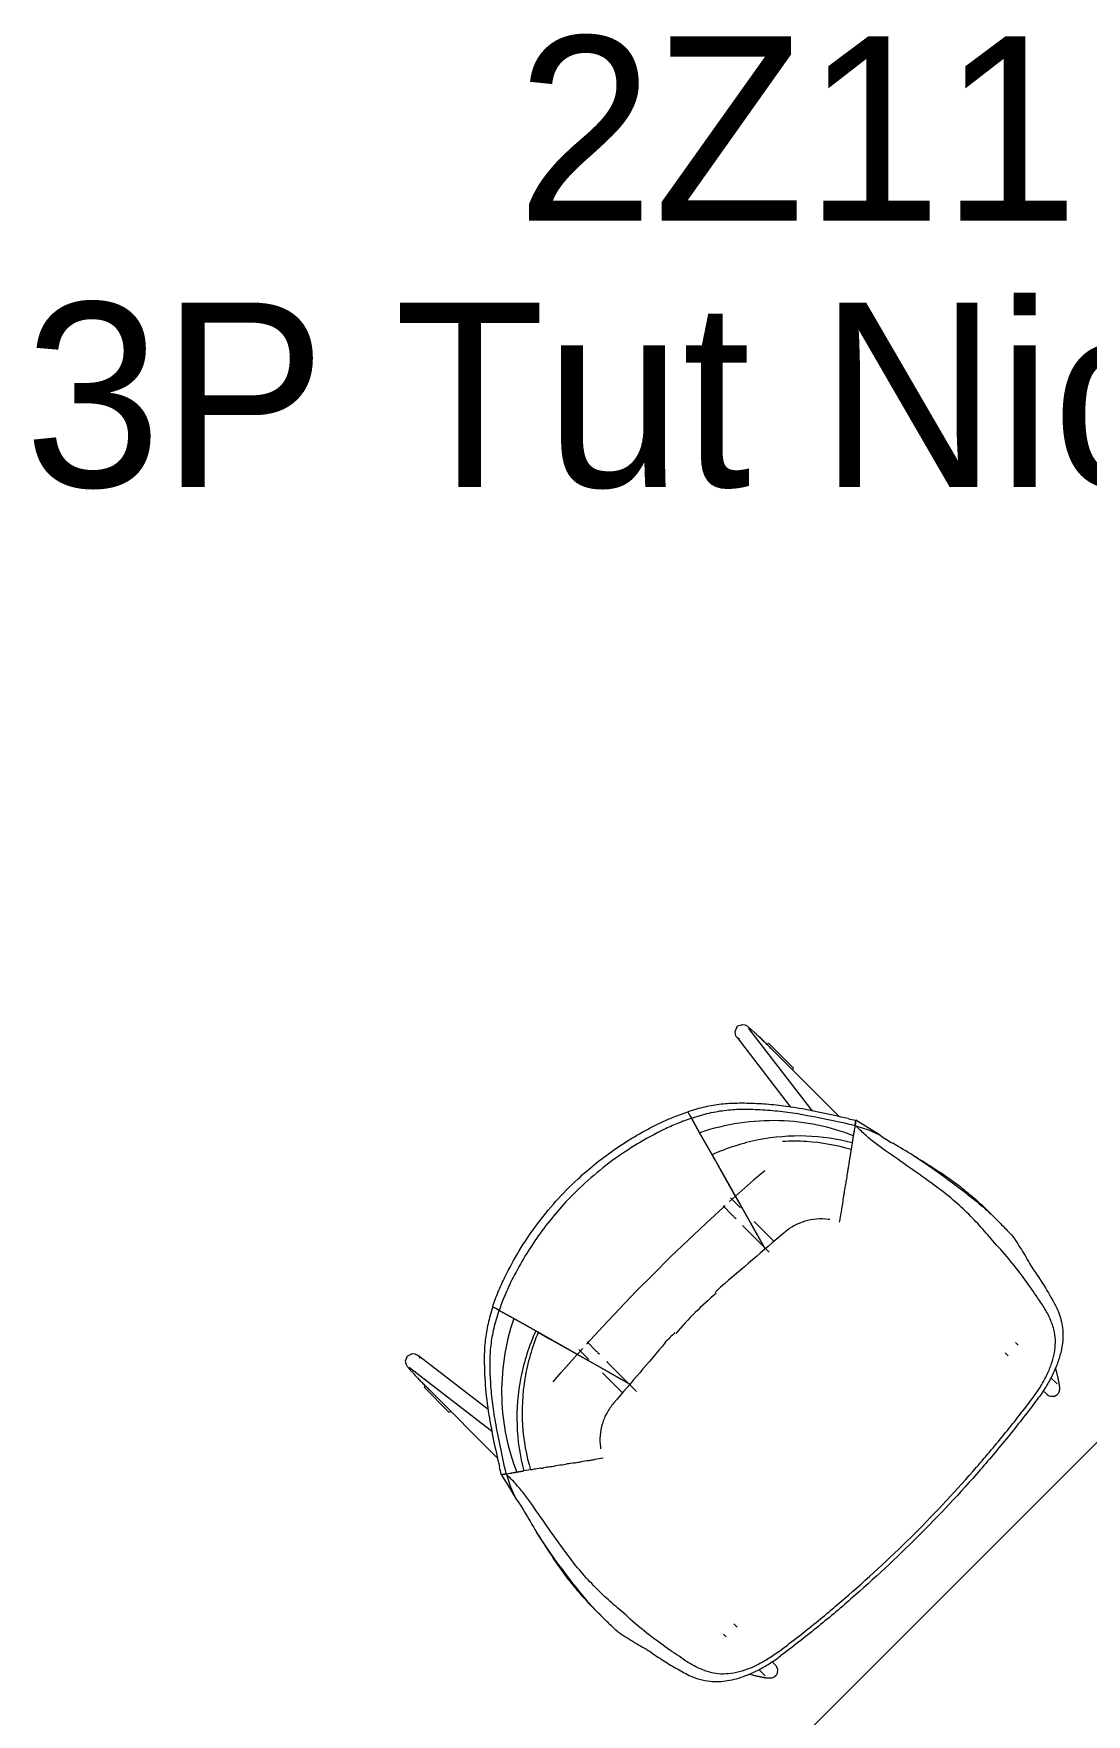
# Model space of a CAD drawing. Header units: millimetres. Extents: x 155927 to 295199, y -4084 to 97293.
# Drawn here: x 226790 to 227931, y 27834 to 29658 of the extents above; entities that cross this region are included whole.
import ezdxf

# ---------------------------------------------------------------- set-up
doc = ezdxf.new("R2010")
doc.units = ezdxf.units.MM
doc.header["$MEASUREMENT"] = 0
doc.layers.add('A-AREA-IDEN', color=7, linetype='CONTINUOUS', lineweight=9)
doc.layers.add('I-FURN', color=8, linetype='CONTINUOUS', lineweight=9)
doc.styles.add('Century Gothic', font='GOTHIC.TTF', dxfattribs={"height": 200})

msp = doc.modelspace()

# ---------------------------------------------------------------- linework, layer by layer
at = {"layer": 'I-FURN'}
for p, q in [((227552.6, 28580.7), (227549.9, 28574.8)), ((227549.9, 28574.8), (227550.3, 28572.1)), ((227550.3, 28572.1), (227550.8, 28570.9)), ((227550.8, 28570.9), (227551.2, 28570.1)), ((227551.2, 28570.1), (227551.6, 28569.6)), ((227551.6, 28569.6), (227551.9, 28569.1)), ((227551.9, 28569.1), (227552.2, 28568.7)), ((227552.2, 28568.7), (227552.4, 28568.5)), ((227552.4, 28568.5), (227610.5, 28493)), ((227552.6, 28580.7), (227558.2, 28582.8)), ((227554.2, 28567.8), (227554.4, 28567.6)), ((227554.4, 28567.6), (227554.6, 28567.5)), ((227554.6, 28567.5), (227554.9, 28567.2)), ((227558.2, 28582.8), (227560.7, 28582.3)), ((227560.7, 28582.3), (227561.9, 28581.8)), ((227561.9, 28581.8), (227562.6, 28581.4)), ((227562.6, 28581.4), (227563.1, 28581.1)), ((227563.1, 28581.1), (227563.6, 28580.7)), ((227563.6, 28580.7), (227564, 28580.4)), ((227564, 28580.4), (227564.5, 28580.1)), ((227564.5, 28580.1), (227564.9, 28579.7)), ((227564.9, 28579.7), (227565.4, 28579.3)), ((227564.9, 28578.5), (227564.9, 28578.5)), ((227564.9, 28578.5), (227565, 28578.3)), ((227565, 28578.3), (227565.1, 28578.3)), ((227632.3, 28491), (227565.1, 28578.3)), ((227565.4, 28579.3), (227565.9, 28578.9)), ((227565.9, 28578.9), (227566.4, 28578.4)), ((227566.4, 28578.4), (227567, 28578)), ((227567, 28578), (227567.5, 28577.5)), ((227567.5, 28577.5), (227568.2, 28576.9)), ((227568.2, 28576.9), (227568.8, 28576.3)), ((227568.8, 28576.3), (227569.5, 28575.7)), ((227569.5, 28575.7), (227570.1, 28575.1)), ((227570.1, 28575.1), (227570.9, 28574.5)), ((227570.9, 28574.5), (227571.6, 28573.8)), ((227571.6, 28573.8), (227572.4, 28573.1)), ((227572.4, 28573.1), (227573.2, 28572.3)), ((227573.2, 28572.3), (227574, 28571.5)), ((227574, 28571.5), (227574.8, 28570.8)), ((227574.8, 28570.8), (227575.7, 28569.9)), ((227575.7, 28569.9), (227576.6, 28569.1)), ((227576.6, 28569.1), (227577.5, 28568.2)), ((227577.5, 28568.2), (227578.4, 28567.4)), ((227578.4, 28567.4), (227579.3, 28566.5)), ((227579.3, 28566.5), (227580.2, 28565.6)), ((227580.2, 28565.6), (227581.2, 28564.6)), ((227581.2, 28564.6), (227582.2, 28563.7)), ((227582.2, 28563.7), (227583.1, 28562.7)), ((227583.1, 28562.7), (227584.1, 28561.8)), ((227584.1, 28561.8), (227585.1, 28560.8)), ((227585, 28560.9), (227586.4, 28562.3)), ((227589.3, 28556.6), (227585, 28560.9)), ((227585.1, 28560.8), (227586.1, 28559.8)), ((227586.1, 28559.8), (227587.1, 28558.8)), ((227613.7, 28535.1), (227586.4, 28562.3)), ((227587.1, 28558.8), (227588.1, 28557.8)), ((227588.1, 28557.8), (227589.1, 28556.8)), ((227589.1, 28556.8), (227589.3, 28556.6)), ((227663.3, 28482.7), (227589.3, 28556.6)), ((227613.6, 28535), (227612.3, 28533.6)), ((227499, 28488), (227501, 28484.4)), ((227499, 28488), (227501, 28484.4)), ((227501, 28484.4), (227503, 28480.9)), ((227501, 28484.4), (227503, 28480.9)), ((227511.8, 28465.2), (227503, 28480.9)), ((227503, 28480.9), (227511.8, 28465.2)), ((227631.8, 28491.5), (227634.5, 28488.8)), ((227632.3, 28491), (227633.1, 28489.8)), ((227681.2, 28478.7), (227680.4, 28473.3)), ((227680.4, 28473.3), (227681.2, 28478.6)), ((227680.4, 28473.3), (227681.2, 28478.6)), ((227694.5, 28470.6), (227681.2, 28478.7)), ((227525.3, 28441.3), (227511.8, 28465.2)), ((227511.8, 28465.2), (227525.3, 28441.3)), ((227677.8, 28457.5), (227677.3, 28454.3)), ((227678.5, 28461.8), (227677.8, 28457.5)), ((227679.5, 28467.9), (227678.5, 28461.8)), ((227679.9, 28473.4), (227680.4, 28473.3)), ((227681.3, 28472.7), (227680.4, 28473.3)), ((227681.3, 28472.7), (227694.8, 28468.2)), ((227707.8, 28462.4), (227694.5, 28470.6)), ((227694.8, 28468.2), (227707.8, 28462.4)), ((227526.8, 28438.6), (227525.3, 28441.3)), ((227525.3, 28441.3), (227526.8, 28438.6)), ((227526.8, 28438.6), (227582.9, 28339.1)), ((227528.9, 28435), (227526.8, 28438.6)), ((227677.3, 28454.3), (227676.1, 28446.9)), ((227743.6, 28440.4), (227754.2, 28433.6)), ((227533.7, 28426.4), (227528.9, 28435)), ((227541, 28413.5), (227533.7, 28426.4)), ((227582.4, 28424), (227570.3, 28413.6)), ((227754.2, 28433.6), (227764.8, 28426.4)), ((227764.8, 28426.4), (227776.1, 28418.3)), ((227550.4, 28396.8), (227541, 28413.5)), ((227570.3, 28413.6), (227550.9, 28396.4)), ((227518.5, 28366.8), (227537.7, 28384.5)), ((227537.2, 28385.7), (227547.1, 28375.9)), ((227537.7, 28384.5), (227539.7, 28386.3)), ((227550.9, 28396.4), (227544.2, 28390.4)), ((227555.5, 28384.3), (227545.3, 28394.6)), ((227561.4, 28377.2), (227550.4, 28396.8)), ((227555.5, 28384.3), (227556.2, 28383.7)), ((227499.4, 28348.7), (227518.5, 28366.8)), ((227547.7, 28375.2), (227547.1, 28375.9)), ((227548.4, 28374.6), (227547.7, 28375.2)), ((227549.1, 28373.8), (227548.4, 28374.6)), ((227549.8, 28373.1), (227549.1, 28373.8)), ((227550.5, 28372.4), (227549.8, 28373.1)), ((227551.3, 28371.6), (227550.5, 28372.4)), ((227573.5, 28355.8), (227561.4, 28377.2)), ((227592.6, 28347.3), (227570.9, 28369)), ((227653.1, 28370.9), (227651.6, 28371.1)), ((227834.2, 28370.5), (227828.3, 28376.5)), ((227480.4, 28330.4), (227499.4, 28348.7)), ((227559.3, 28363.6), (227558.5, 28364.4)), ((227560.1, 28362.8), (227559.3, 28363.6)), ((227560.1, 28362.8), (227587.2, 28335.7)), ((227582.9, 28339.1), (227573.5, 28355.8)), ((227461.7, 28311.8), (227480.4, 28330.4)), ((227443.1, 28293.1), (227461.7, 28311.8)), ((227424.8, 28274.1), (227443.1, 28293.1)), ((227290.9, 28274.4), (227287.4, 28276.4)), ((227290.9, 28274.4), (227287.4, 28276.4)), ((227294.5, 28272.4), (227290.9, 28274.4)), ((227294.5, 28272.4), (227290.9, 28274.4)), ((227406.8, 28255), (227424.8, 28274.1)), ((227294.5, 28272.4), (227310.2, 28263.6)), ((227310.2, 28263.6), (227294.5, 28272.4)), ((227310.2, 28263.6), (227334.1, 28250.1)), ((227334.1, 28250.1), (227310.2, 28263.6)), ((227334.1, 28250.1), (227336.8, 28248.6)), ((227336.8, 28248.6), (227334.1, 28250.1)), ((227436.3, 28192.5), (227336.8, 28248.6)), ((227336.8, 28248.6), (227340.4, 28246.5)), ((227340.4, 28246.5), (227349, 28241.7)), ((227349, 28241.7), (227361.9, 28234.4)), ((227389.1, 28235.7), (227406.8, 28255)), ((227399.5, 28228.3), (227389.7, 28238.2)), ((227474.2, 28237.5), (227475, 28237.8)), ((227857.3, 28234.8), (227854.4, 28237.6)), ((227194.7, 28222.8), (227192.6, 28217.2)), ((227194.7, 28222.8), (227200.6, 28225.5)), ((227200.6, 28225.5), (227203.3, 28225.1)), ((227203.3, 28225.1), (227204.5, 28224.6)), ((227204.5, 28224.6), (227205.2, 28224.2)), ((227205.2, 28224.2), (227205.8, 28223.8)), ((227205.8, 28223.8), (227206.3, 28223.5)), ((227206.3, 28223.5), (227206.7, 28223.2)), ((227206.7, 28223.2), (227206.9, 28223)), ((227282.5, 28164.8), (227206.9, 28223)), ((227207.6, 28221.2), (227207.8, 28221)), ((227207.8, 28221), (227207.9, 28220.8)), ((227207.9, 28220.8), (227208.2, 28220.5)), ((227361.8, 28205.1), (227379, 28224.5)), ((227361.9, 28234.4), (227378.6, 28225)), ((227378.6, 28225), (227398.2, 28214)), ((227379, 28224.5), (227385, 28231.2)), ((227380.8, 28230.1), (227391.1, 28219.8)), ((227391.7, 28219.2), (227391.1, 28219.8)), ((227399.5, 28228.3), (227400.2, 28227.6)), ((227400.2, 28227.6), (227400.9, 28227)), ((227400.9, 28227), (227401.6, 28226.2)), ((227401.6, 28226.2), (227402.4, 28225.5)), ((227402.4, 28225.5), (227403.1, 28224.8)), ((228041.9, 28228.4), (227547, 27733.5)), ((227843.1, 28226.3), (227846.3, 28223.1)), ((227192.6, 28217.2), (227193.1, 28214.7)), ((227193.1, 28214.7), (227193.6, 28213.5)), ((227193.6, 28213.5), (227194, 28212.8)), ((227194, 28212.8), (227194.3, 28212.3)), ((227194.3, 28212.3), (227194.7, 28211.8)), ((227194.7, 28211.8), (227195, 28211.4)), ((227195, 28211.4), (227195.3, 28210.9)), ((227195.3, 28210.9), (227195.7, 28210.5)), ((227195.7, 28210.5), (227196.1, 28210)), ((227196.1, 28210), (227196.5, 28209.5)), ((227196.5, 28209.5), (227197, 28209)), ((227196.9, 28210.5), (227196.9, 28210.5)), ((227196.9, 28210.5), (227197.1, 28210.4)), ((227197, 28209), (227197.4, 28208.4)), ((227197.1, 28210.4), (227197.1, 28210.3)), ((227197.1, 28210.3), (227284.4, 28143.1)), ((227197.4, 28208.4), (227197.9, 28207.8)), ((227197.9, 28207.8), (227198.5, 28207.2)), ((227198.5, 28207.2), (227199, 28206.6)), ((227199, 28206.6), (227199.6, 28205.9)), ((227199.6, 28205.9), (227200.3, 28205.2)), ((227200.3, 28205.2), (227200.9, 28204.5)), ((227200.9, 28204.5), (227201.6, 28203.8)), ((227201.6, 28203.8), (227202.3, 28203)), ((227202.3, 28203), (227203.1, 28202.2)), ((227203.1, 28202.2), (227203.8, 28201.4)), ((227203.8, 28201.4), (227204.6, 28200.6)), ((227204.6, 28200.6), (227205.5, 28199.7)), ((227353, 28194.8), (227361.8, 28205.1)), ((227398.2, 28214), (227419.6, 28201.9)), ((227406.4, 28204.5), (227428.1, 28182.8)), ((227411.1, 28216.8), (227411.9, 28216)), ((227411.9, 28216), (227412.6, 28215.2)), ((227443.4, 28184.4), (227412.6, 28215.2)), ((227419.6, 28201.9), (227436.3, 28192.5)), ((227898.7, 28206.6), (227897.8, 28210)), ((227898.7, 28206.4), (227898.7, 28206.6)), ((227898.9, 28205.7), (227898.7, 28206.4)), ((227899.3, 28212), (227898.8, 28211.8)), ((227899.1, 28205), (227898.9, 28205.7)), ((227899.3, 28204.3), (227899.1, 28205)), ((227899.5, 28203.6), (227899.3, 28204.3)), ((227899.7, 28202.8), (227899.5, 28203.6)), ((227899.8, 28202.1), (227899.7, 28202.8)), ((227900, 28201.4), (227899.8, 28202.1)), ((227900.2, 28200.7), (227900, 28201.4)), ((227900.3, 28200), (227900.2, 28200.7)), ((227205.5, 28199.7), (227206.3, 28198.8)), ((227206.3, 28198.8), (227207.1, 28197.9)), ((227207.1, 28197.9), (227208, 28197)), ((227208, 28197), (227208.9, 28196.1)), ((227208.9, 28196.1), (227209.8, 28195.2)), ((227209.8, 28195.2), (227210.8, 28194.2)), ((227210.8, 28194.2), (227211.7, 28193.2)), ((227211.7, 28193.2), (227212.6, 28192.3)), ((227212.6, 28192.3), (227213.6, 28191.3)), ((227213.1, 28189), (227214.5, 28190.4)), ((227213.1, 28189), (227240.3, 28161.7)), ((227213.6, 28191.3), (227214.6, 28190.3)), ((227214.5, 28190.4), (227218.8, 28186.1)), ((227214.6, 28190.3), (227215.6, 28189.3)), ((227215.6, 28189.3), (227216.6, 28188.3)), ((227216.6, 28188.3), (227217.6, 28187.3)), ((227217.6, 28187.3), (227218.5, 28186.3)), ((227218.5, 28186.3), (227218.8, 28186.1)), ((227218.8, 28186.1), (227292.7, 28112.1)), ((227884.4, 28185), (227888.2, 28181.3)), ((227899.5, 28192.6), (227892.8, 28199.3)), ((227899.2, 28180.6), (227900.9, 28182.6)), ((227900.5, 28199.4), (227900.3, 28200)), ((227900.6, 28198.7), (227900.5, 28199.4)), ((227900.8, 28198), (227900.6, 28198.7)), ((227900.9, 28197.4), (227900.8, 28198)), ((227901.1, 28196.7), (227900.9, 28197.4)), ((227900.9, 28182.6), (227901.7, 28184.1)), ((227901.2, 28196.1), (227901.1, 28196.7)), ((227901.3, 28195.5), (227901.2, 28196.1)), ((227901.4, 28194.9), (227901.3, 28195.5)), ((227901.5, 28194.3), (227901.4, 28194.9)), ((227901.7, 28193.7), (227901.5, 28194.3)), ((227901.8, 28193.2), (227901.7, 28193.7)), ((227901.7, 28184.1), (227902.1, 28185.2)), ((227901.8, 28192.6), (227901.8, 28193.2)), ((227901.9, 28192.1), (227901.8, 28192.6)), ((227902, 28191.6), (227901.9, 28192.1)), ((227902.1, 28191.1), (227902, 28191.6)), ((227902.1, 28190.6), (227902.1, 28191.1)), ((227902.2, 28190.2), (227902.1, 28190.6)), ((227902.1, 28185.2), (227902.2, 28186)), ((227902.2, 28189.7), (227902.2, 28190.2)), ((227902.3, 28189.2), (227902.2, 28189.7)), ((227902.2, 28186), (227902.3, 28186.7)), ((227902.3, 28188.8), (227902.3, 28189.2)), ((227902.3, 28188.3), (227902.3, 28188.8)), ((227902.3, 28187.8), (227902.3, 28188.3)), ((227902.3, 28187.3), (227902.3, 28187.8)), ((227902.3, 28186.7), (227902.3, 28187.3)), ((227888.9, 28180.6), (227888.2, 28181.3)), ((227890.3, 28179.7), (227888.9, 28180.6)), ((227892.7, 28178.9), (227890.3, 28179.7)), ((227896.2, 28179), (227892.7, 28178.9)), ((227896.2, 28179), (227899.2, 28180.6)), ((227241.7, 28163.1), (227240.4, 28161.7)), ((227286.6, 28140.9), (227283.9, 28143.6)), ((227284.4, 28143.1), (227285.6, 28142.3)), ((227404.3, 28123.8), (227404.5, 28122.3)), ((227296.7, 28094.1), (227302.1, 28095)), ((227302.1, 28095), (227296.7, 28094.1)), ((227296.7, 28094.2), (227304.8, 28080.9)), ((227297.3, 28094.2), (227302.1, 28095)), ((227302.1, 28095), (227302, 28095.5)), ((227302.7, 28094.1), (227302.1, 28095)), ((227307.2, 28080.6), (227302.7, 28094.1)), ((227313.5, 28096.9), (227307.5, 28095.9)), ((227317.9, 28097.6), (227313.5, 28096.9)), ((227321.1, 28098.1), (227317.9, 28097.6)), ((227328.5, 28099.3), (227321.1, 28098.1)), ((227304.8, 28080.9), (227312.9, 28067.6)), ((227312.9, 28067.6), (227307.2, 28080.6)), ((227341.8, 28021.2), (227334.9, 28031.8)), ((227349, 28010.6), (227341.8, 28021.2)), ((227357.1, 27999.2), (227349, 28010.6)), ((227398.9, 27947.1), (227404.9, 27941.1)), ((227552.7, 27928.6), (227549.1, 27932.3)), ((227537.7, 27921), (227540.6, 27918.1)), ((227594.1, 27887.2), (227590.4, 27891)), ((227563.6, 27876.6), (227563.4, 27876.1)), ((227565.3, 27877.6), (227568.8, 27876.7)), ((227568.9, 27876.6), (227568.8, 27876.7)), ((227569.7, 27876.5), (227568.9, 27876.6)), ((227570.4, 27876.3), (227569.7, 27876.5)), ((227571.1, 27876.1), (227570.4, 27876.3)), ((227571.8, 27875.9), (227571.1, 27876.1)), ((227572.5, 27875.7), (227571.8, 27875.9)), ((227573.3, 27875.5), (227572.5, 27875.7)), ((227574, 27875.4), (227573.3, 27875.5)), ((227574.7, 27875.2), (227574, 27875.4)), ((227575.3, 27875.1), (227574.7, 27875.2)), ((227576, 27874.9), (227575.3, 27875.1)), ((227576.7, 27874.7), (227576, 27874.9)), ((227576.1, 27882.6), (227582.8, 27875.9)), ((227577.4, 27874.6), (227576.7, 27874.7)), ((227578, 27874.5), (227577.4, 27874.6)), ((227578.6, 27874.3), (227578, 27874.5)), ((227579.3, 27874.2), (227578.6, 27874.3)), ((227579.9, 27874.1), (227579.3, 27874.2)), ((227580.5, 27874), (227579.9, 27874.1)), ((227581.1, 27873.8), (227580.5, 27874)), ((227581.6, 27873.7), (227581.1, 27873.8)), ((227582.2, 27873.6), (227581.6, 27873.7)), ((227582.7, 27873.6), (227582.2, 27873.6)), ((227583.3, 27873.5), (227582.7, 27873.6)), ((227583.8, 27873.4), (227583.3, 27873.5)), ((227584.3, 27873.3), (227583.8, 27873.4)), ((227584.8, 27873.3), (227584.3, 27873.3)), ((227585.2, 27873.2), (227584.8, 27873.3)), ((227585.7, 27873.2), (227585.2, 27873.2)), ((227586.2, 27873.1), (227585.7, 27873.2)), ((227586.6, 27873.1), (227586.2, 27873.1)), ((227587.1, 27873.1), (227586.6, 27873.1)), ((227587.6, 27873.1), (227587.1, 27873.1)), ((227588.1, 27873.1), (227587.6, 27873.1)), ((227588.7, 27873.1), (227588.1, 27873.1)), ((227589.4, 27873.2), (227588.7, 27873.1)), ((227590.2, 27873.3), (227589.4, 27873.2)), ((227591.3, 27873.7), (227590.2, 27873.3)), ((227592.8, 27874.5), (227591.3, 27873.7)), ((227594.8, 27876.2), (227592.8, 27874.5)), ((227594.8, 27886.5), (227594.1, 27887.2)), ((227595.7, 27885.1), (227594.8, 27886.5)), ((227596.3, 27879.2), (227594.8, 27876.2)), ((227596.5, 27882.7), (227595.7, 27885.1)), ((227596.3, 27879.2), (227596.5, 27882.7))]:
    msp.add_line(p, q, dxfattribs=at)
msp.add_arc((227772.1, 28003.3), 376.1, 130.1259, 139.5293, dxfattribs=at)
for centre, major_axis, ratio, start_param, end_param in [((227641, 28979.6), (411.5, -411.5), 0.743145, 5.413461, 5.430001), ((224972.7, 23914.1), (-3756.6, -3756.6), 0.981627, 3.381927, 3.386869), ((226027.1, 24157.7), (4235.4, -4235.4), 0.743145, 1.876602, 1.878583), ((226795.7, 28134.4), (411.5, -411.5), 0.743145, 0.853184, 0.869724), ((231861.3, 30802.7), (-3756.6, -3756.6), 0.981627, 6.037909, 6.042851), ((231617.7, 29748.3), (4235.4, -4235.4), 0.743145, 4.404602, 4.406583)]:
    msp.add_ellipse(centre, major_axis=major_axis, ratio=ratio, start_param=start_param, end_param=end_param, dxfattribs=at)
for points in [[(227552.6, 28497.1), (227546.9, 28497.1), (227535.5, 28496.4), (227517.5, 28493.4), (227505.2, 28490), (227499, 28488)], [(227616.6, 28492.2), (227609.3, 28493.4), (227594.8, 28495.3), (227573.5, 28496.9), (227559.5, 28497.2), (227552.6, 28497.1)], [(227466.7, 28474.7), (227472.2, 28477.4), (227483, 28482.2), (227493.7, 28486.2), (227499, 28488)], [(227503, 28480.9), (227498, 28479.3), (227488, 28475.5), (227477.9, 28471), (227472.9, 28468.6)], [(227503, 28480.9), (227509.4, 28483.2), (227522.2, 28486.9), (227541, 28490.1), (227553, 28490.8), (227558.9, 28490.8)], [(227678.5, 28461.8), (227653.9, 28471.7), (227599.5, 28483.2), (227540.5, 28474.8), (227511.8, 28465.2)], [(227558.9, 28490.8), (227565.9, 28490.8), (227580.1, 28490.4), (227601.7, 28488.5), (227616.3, 28486.3), (227623.8, 28485)], [(227672.8, 28480.5), (227663, 28482.9), (227643.8, 28487.2), (227625.5, 28490.6), (227616.6, 28492.2)], [(227623.8, 28485), (227632.7, 28483.3), (227651.1, 28479.7), (227670.2, 28475.6), (227679.9, 28473.4)], [(227680.4, 28473.3), (227680.6, 28474.8), (227680.9, 28476.5), (227681.2, 28478.6)], [(227677.3, 28454.3), (227661.1, 28458.6), (227627.4, 28463.5), (227575.4, 28459.3), (227541.6, 28448.6), (227525.3, 28441.3)], [(227677.8, 28457.5), (227677.6, 28456.3), (227677.4, 28455.2), (227677.3, 28454.3)], [(227678.5, 28461.8), (227678.3, 28460.2), (227678, 28458.8), (227677.8, 28457.5)], [(227679.3, 28466.4), (227679, 28464.5), (227678.7, 28463), (227678.5, 28461.8)], [(227680.4, 28473.3), (227679.9, 28470.6), (227679.6, 28468.3), (227679.3, 28466.4)], [(227713.4, 28445.7), (227709.4, 28448.4), (227701.7, 28454.2), (227690.8, 28463.2), (227684.4, 28469.5), (227681.3, 28472.7)], [(227707.8, 28462.4), (227709.9, 28460.9), (227714.4, 28457.9), (227719, 28455.1), (227721.4, 28453.7)], [(227766.2, 28408.3), (227757.5, 28414.6), (227739.9, 28427.2), (227722.3, 28439.5), (227713.4, 28445.7)], [(227671.9, 28420.8), (227671.5, 28418.4), (227671.1, 28416), (227670.7, 28413.4)], [(227672.8, 28426.2), (227672.5, 28424.5), (227672.2, 28422.7), (227671.9, 28420.8)], [(227673.8, 28432.4), (227673.4, 28430.4), (227673.1, 28428.2), (227672.7, 28425.8)], [(227795, 28406), (227788.4, 28411), (227774.9, 28420.6), (227760.6, 28429.8), (227753.4, 28434.3)], [(227669.7, 28407.5), (227669.3, 28404.8), (227668.8, 28402.1), (227668.4, 28399.3)], [(227670.8, 28414), (227670.4, 28411.9), (227670.1, 28409.7), (227669.7, 28407.4)], [(227831.5, 28345.8), (227827, 28351.5), (227817.4, 28362.5), (227801.9, 28378.8), (227784.8, 28394.2), (227772.5, 28403.7), (227766.2, 28408.3)], [(227776.1, 28418.3), (227782.8, 28413.4), (227795.9, 28403.6), (227814.9, 28388.6), (227826.6, 28378.2), (227832.1, 28372.7)], [(227825.8, 28379), (227821, 28383.8), (227811, 28393), (227800.4, 28401.7), (227795, 28406)], [(227666.1, 28385.2), (227665.5, 28381.4), (227664.9, 28377.5), (227664.2, 28373.7)], [(227667.3, 28392.7), (227666.9, 28389.8), (227666.4, 28387), (227665.9, 28384.1)], [(227668.5, 28400.2), (227668.1, 28397.7), (227667.7, 28395.2), (227667.3, 28392.7)], [(227651.6, 28371.1), (227647.3, 28371.7), (227638.6, 28371.9), (227625.8, 28369.5), (227613.8, 28364.4), (227606.6, 28359.4), (227603.4, 28356.6)], [(227664.2, 28373.7), (227663.9, 28371.8), (227663.6, 28370), (227663.3, 28368.1)], [(227831.1, 28373.6), (227829.4, 28375.4), (227827.6, 28377.2), (227825.8, 28379)], [(227832.1, 28372.7), (227835.4, 28369.4), (227841.8, 28362.9), (227848.1, 28356.4), (227851.1, 28353.1)], [(227603.4, 28356.6), (227592, 28346.8), (227569.1, 28327.2), (227546, 28307.5), (227534.4, 28297.7)], [(227851.1, 28353.1), (227855, 28347.5), (227862.3, 28336.2), (227868.9, 28324.8), (227872, 28319.2)], [(227878.4, 28285.9), (227874.1, 28292.5), (227864.9, 28305.7), (227849.5, 28326), (227837.7, 28339.2), (227831.5, 28345.8)], [(227872, 28319.2), (227877.3, 28311.7), (227887.2, 28296.8), (227895.4, 28282.2), (227899.1, 28274.9)], [(227287.4, 28276.4), (227289.2, 28281.7), (227293.1, 28292.4), (227298, 28303.2), (227300.7, 28308.6)], [(227306.8, 28302.5), (227304.4, 28297.4), (227299.9, 28287.4), (227296.1, 28277.4), (227294.5, 28272.4)], [(227534.4, 28297.7), (227532.5, 28295.7), (227530.5, 28293.8), (227528.6, 28291.8)], [(227287.4, 28276.4), (227285.4, 28270.2), (227282, 28257.9), (227279, 28239.9), (227278.3, 28228.5), (227278.3, 28222.8)], [(227896.8, 28248.6), (227895.7, 28253), (227893, 28261.7), (227886.6, 28274), (227881.3, 28282), (227878.4, 28285.9)], [(227284.6, 28216.5), (227284.6, 28222.4), (227285.3, 28234.4), (227288.5, 28253.2), (227292.2, 28266), (227294.5, 28272.4)], [(227310.2, 28263.6), (227300.6, 28234.9), (227292.2, 28175.9), (227303.7, 28121.5), (227313.5, 28096.9)], [(227334.1, 28250.1), (227326.8, 28233.8), (227316, 28200), (227311.9, 28148), (227316.8, 28114.3), (227321.1, 28098.1)], [(227336.8, 28248.6), (227330, 28232.3), (227320.4, 28198.6), (227317.9, 28147.5), (227323.8, 28114.8), (227328.5, 28099.3)], [(227475, 28237.8), (227465.6, 28226.7), (227446.9, 28204.7), (227428.1, 28182.9), (227418.8, 28172)], [(227485.1, 28248.4), (227481.5, 28244.7), (227477.8, 28241.1), (227474.2, 28237.5)], [(227888.8, 28203), (227890.7, 28207), (227893.8, 28214.8), (227896.9, 28226.5), (227898, 28237.8), (227897.4, 28245), (227896.8, 28248.6)], [(227278.3, 28222.8), (227278.2, 28212.5), (227278.9, 28191.5), (227281.5, 28169.8), (227283.2, 28158.8)], [(227290.4, 28151.6), (227289.1, 28159), (227286.9, 28173.7), (227285, 28195.3), (227284.6, 28209.5), (227284.6, 28216.5)], [(227873.5, 28178), (227876.6, 28182.1), (227882.2, 28190.3), (227886.7, 28198.8), (227888.8, 28203)], [(227899.4, 28213.7), (227897.7, 28209.4), (227894, 28200.9), (227886.8, 28188.1), (227881.1, 28179.9), (227878, 28175.8)], [(227418.8, 28172), (227416, 28168.7), (227411, 28161.6), (227405.9, 28149.6), (227403.5, 28136.8), (227403.7, 28128.1), (227404.3, 28123.8)], [(227283.2, 28158.8), (227284.8, 28149.8), (227288.2, 28131.5), (227292.5, 28112.3), (227294.9, 28102.6)], [(227302, 28095.5), (227299.8, 28105.2), (227295.7, 28124.3), (227292.1, 28142.7), (227290.4, 28151.6)], [(227407.3, 28112.1), (227404.3, 28111.6), (227401.2, 28111.1), (227398.2, 28110.6)], [(227302.1, 28095), (227300.8, 28094.8), (227299.1, 28094.5), (227297.3, 28094.2)], [(227302.1, 28095), (227304.8, 28095.5), (227307.1, 28095.8), (227309, 28096.1)], [(227329.7, 28062), (227327, 28066), (227321.2, 28073.7), (227312.2, 28084.6), (227305.9, 28091), (227302.7, 28094.1)], [(227309, 28096.1), (227310.9, 28096.4), (227312.4, 28096.7), (227313.5, 28096.9)], [(227313.5, 28096.9), (227315.2, 28097.1), (227316.6, 28097.4), (227317.9, 28097.6)], [(227317.9, 28097.6), (227319.1, 28097.8), (227320.2, 28097.9), (227321.1, 28098.1)], [(227339.5, 28101.1), (227336.6, 28100.6), (227331.7, 28099.8), (227329.2, 28099.4), (227328.5, 28099.3)], [(227339.3, 28101), (227340.4, 28101.2), (227341.7, 28101.4), (227343, 28101.6)], [(227349.6, 28102.7), (227347.2, 28102.3), (227345.1, 28102), (227343, 28101.6)], [(227349.2, 28102.6), (227350.9, 28102.9), (227352.7, 28103.2), (227354.6, 28103.5)], [(227362, 28104.7), (227359.4, 28104.3), (227356.9, 28103.9), (227354.6, 28103.5)], [(227361.3, 28104.6), (227363.5, 28105), (227365.7, 28105.3), (227367.9, 28105.7)], [(227376.1, 28107), (227373.3, 28106.5), (227370.6, 28106.1), (227367.9, 28105.7)], [(227312.9, 28067.6), (227314.5, 28065.4), (227317.5, 28061), (227320.3, 28056.3), (227321.7, 28054)], [(227367.1, 28009.2), (227360.8, 28017.9), (227348.2, 28035.5), (227335.9, 28053.1), (227329.7, 28062)], [(227341.1, 28022), (227345.6, 28014.7), (227354.8, 28000.5), (227364.4, 27986.9), (227369.4, 27980.4)], [(227429.6, 27943.9), (227423.9, 27948.4), (227412.9, 27958), (227396.6, 27973.5), (227381.2, 27990.6), (227371.7, 28002.8), (227367.1, 28009.2)], [(227402.7, 27943.3), (227397.2, 27948.8), (227386.8, 27960.5), (227371.8, 27979.5), (227362, 27992.6), (227357.1, 27999.2)], [(227369.4, 27980.4), (227373.7, 27975), (227382.4, 27964.4), (227391.6, 27954.4), (227396.4, 27949.6)], [(227396.4, 27949.6), (227398.5, 27947.5), (227400.6, 27945.4), (227402.7, 27943.3)], [(227422.3, 27924.3), (227419, 27927.3), (227412.5, 27933.5), (227406, 27940), (227402.7, 27943.3)], [(227489.5, 27897), (227482.9, 27901.3), (227469.7, 27910.5), (227449.4, 27925.9), (227436.1, 27937.7), (227429.6, 27943.9)], [(227422.3, 27924.3), (227427.9, 27920.4), (227439.2, 27913.1), (227450.6, 27906.5), (227456.2, 27903.4)], [(227456.2, 27903.4), (227461.2, 27899.8), (227471.1, 27893), (227486, 27884.1), (227495.7, 27878.8), (227500.5, 27876.3)], [(227526.8, 27878.6), (227522.4, 27879.7), (227513.7, 27882.5), (227501.4, 27888.8), (227493.4, 27894.1), (227489.5, 27897)], [(227561.7, 27876), (227566, 27877.6), (227574.5, 27881.4), (227587.2, 27888.6), (227595.5, 27894.3), (227599.6, 27897.4)], [(227597.4, 27901.9), (227593.3, 27898.8), (227585.1, 27893.2), (227576.6, 27888.7), (227572.4, 27886.6)], [(227572.4, 27886.6), (227568.4, 27884.7), (227560.6, 27881.6), (227548.9, 27878.5), (227537.6, 27877.4), (227530.3, 27878), (227526.8, 27878.6)]]:
    msp.add_open_spline(points, degree=3, dxfattribs=at)
for points, knots in [([(227300.7, 28308.6), (227305.4, 28318.3), (227315.8, 28337.3), (227334.3, 28365), (227355.6, 28391.1), (227384, 28420.1), (227414, 28444), (227443.8, 28462.8), (227459, 28471), (227466.7, 28474.7)], [-1, -1, -1, -1, -0.861111, -0.722222, -0.583333, -0.444444, -0.222222, -0.111111, 0, 0, 0, 0]), ([(227472.9, 28468.6), (227463.2, 28463.9), (227444.2, 28453.5), (227416.5, 28435.1), (227390.3, 28413.8), (227361.3, 28385.3), (227337.5, 28355.4), (227318.7, 28325.5), (227310.6, 28310.2), (227306.8, 28302.5)], [-1, -1, -1, -1, -0.861111, -0.722222, -0.583333, -0.444444, -0.222222, -0.111111, 0, 0, 0, 0]), ([(227676.1, 28446.9), (227660.6, 28451.6), (227635.9, 28456), (227610.3, 28456.2), (227601.7, 28455.7)], [0, 0, 0, 0, 0.3333333, 0.5046105, 0.5046105, 0.5046105, 0.5046105]), ([(227676.1, 28446.9), (227676, 28446.4), (227675.8, 28444.7), (227675.1, 28440.7), (227674.6, 28437.4), (227674.3, 28435.9)], [-1, -1, -1, -1, -0.8928571, -0.7857143, -0.7142857, -0.7142857, -0.7142857, -0.7142857]), ([(227674.4, 28436.1), (227674.2, 28435.4), (227674, 28434.2), (227673.8, 28432.9), (227673.8, 28432.4)], [-0.71428571, -0.71428571, -0.71428571, -0.71428571, -0.67857143, -0.65678994, -0.65678994, -0.65678994, -0.65678994]), ([(227899.1, 28274.9), (227900.4, 28272.2), (227902.6, 28266.7), (227905.6, 28255.1), (227906.3, 28241.8), (227903.8, 28226.8), (227901.1, 28218.1), (227899.4, 28213.7)], [-1, -1, -1, -1, -0.85, -0.7, -0.4, -0.2, 0, 0, 0, 0]), ([(227597.4, 27901.9), (227610.3, 27911.6), (227635.8, 27931.5), (227685.8, 27973.5), (227745.9, 28029.5), (227801.9, 28089.6), (227843.9, 28139.6), (227863.8, 28165.1), (227873.5, 28178)], [-1, -1, -1, -1, -0.875, -0.75, -0.5, -0.25, -0.125, 0, 0, 0, 0]), ([(227878, 28175.8), (227868.2, 28162.8), (227848.1, 28137), (227805.8, 28086.6), (227749.3, 28026.1), (227688.7, 27969.6), (227638.4, 27927.3), (227612.6, 27907.2), (227599.6, 27897.4)], [-1, -1, -1, -1, -0.875, -0.75, -0.5, -0.25, -0.125, 0, 0, 0, 0]), ([(227391.3, 28109.5), (227388.7, 28109), (227385.8, 28108.6), (227383, 28108.1), (227382.7, 28108.1)], [-0.85714286, -0.85714286, -0.85714286, -0.85714286, -0.78571429, -0.77790979, -0.77790979, -0.77790979, -0.77790979]), ([(227390.2, 28109.3), (227391.5, 28109.5), (227394.1, 28109.9), (227396.9, 28110.4), (227398.3, 28110.6)], [0.85714286, 0.85714286, 0.85714286, 0.85714286, 0.89285714, 0.93070121, 0.93070121, 0.93070121, 0.93070121]), ([(227375.2, 28106.9), (227375.8, 28106.9), (227378.2, 28107.3), (227380.8, 28107.8), (227382.7, 28108.1), (227382.7, 28108.1)], [0.71428571, 0.71428571, 0.71428571, 0.71428571, 0.73214286, 0.78571429, 0.78716796, 0.78716796, 0.78716796, 0.78716796]), ([(227500.5, 27876.3), (227504.1, 27874.5), (227511.5, 27871.8), (227525.3, 27869.2), (227538.9, 27869.7), (227551.9, 27872.5), (227558.4, 27874.7), (227561.7, 27876)], [0, 0, 0, 0, 0.2, 0.4, 0.7, 0.85, 1, 1, 1, 1])]:
    msp.add_open_spline(points, degree=3, knots=knots, dxfattribs=at)

# ---------------------------------------------------------------- texts
at = {"layer": 'A-AREA-IDEN', "style": 'Century Gothic'}
for s, p in [('2Z11', (227313.4, 29455.1)), ('3P Tut Niche', (226779.4, 29166.1))]:
    msp.add_text(s, height=200, dxfattribs=at).set_placement(p)

doc.saveas('drawing.dxf')
